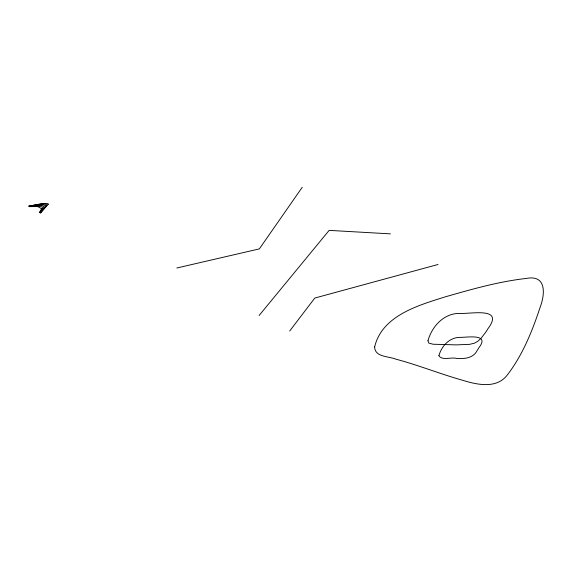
<?xml version="1.0" encoding="UTF-8"?>
<svg xmlns="http://www.w3.org/2000/svg" width="572" height="572" viewBox="0 0 572 572"><rect width="100%" height="100%" fill="white"/><g stroke="black" fill="none" stroke-linecap="round" stroke-linejoin="round"><path stroke-width="0.86" d="M302.252 187.266L259.345 248.892L176.827 267.996M289.697 330.981L314.8 298.048L438.045 264.478M259.087 315.522L329.143 230.38L390.411 233.862M374.653 346.854C374.639 357.257 388.881 356.199 395.803 359.152C418.225 365.072 439.782 373.816 462.097 380.123C476.833 384.706 496.796 389.325 507.586 374.617C522.729 354.804 532.217 331.188 540.004 307.672C545.109 294.373 546.882 274.396 526.197 278.45C498.641 281.56 471.814 289.232 445.223 296.868C418.325 305.362 382.182 315.479 374.653 346.854M427.956 340.769L428.85 343.114L433.061 344.23L456.349 344.88L469.676 344.344L474.66 343.1L477.977 341.169L481.209 338.088L485.499 332.518A160.625 92.735 0 0 0 487.952 328.693C504.904 306.277 470.012 314.321 459.116 313.392C443.514 313.549 431.839 326.683 427.956 340.769M438.903 355.67C441.605 360.861 451.78 356.899 456.713 358.408C464.478 359.073 473.623 358.186 477.355 350.157A107.336 61.969 0 0 0 478.993 347.597C490.247 333.183 466.916 337.566 459.724 337.373C449.299 337.48 441.498 346.253 438.903 355.67M48.355 204.132L42.957 210.017A65.315 37.709 0 0 0 40.49 213.041L46.725 205.713L46.79 204.74L44.502 204.047L40.941 204.097L28.6 206.177L42.778 203.475L47.104 203.41L48.355 204.132M45.545 206.02L41.935 210.417A57.493 33.19 0 0 0 40.083 212.805L39.876 212.684A68.94 39.804 0 0 1 41.549 210.496C48.742 204.969 38.274 204.898 34.527 205.57C18.983 208.708 43.508 202.088 45.545 206.02M41.563 208.809L40.712 210.303A54.047 31.203 0 0 0 39.818 211.79L39.675 212.57L42.843 208.137L41.806 206.885L36.215 205.827L29.415 206.642L36.937 206.556A7.879 4.547 0 0 1 38.66 206.992L41.563 208.809"/></g></svg>
